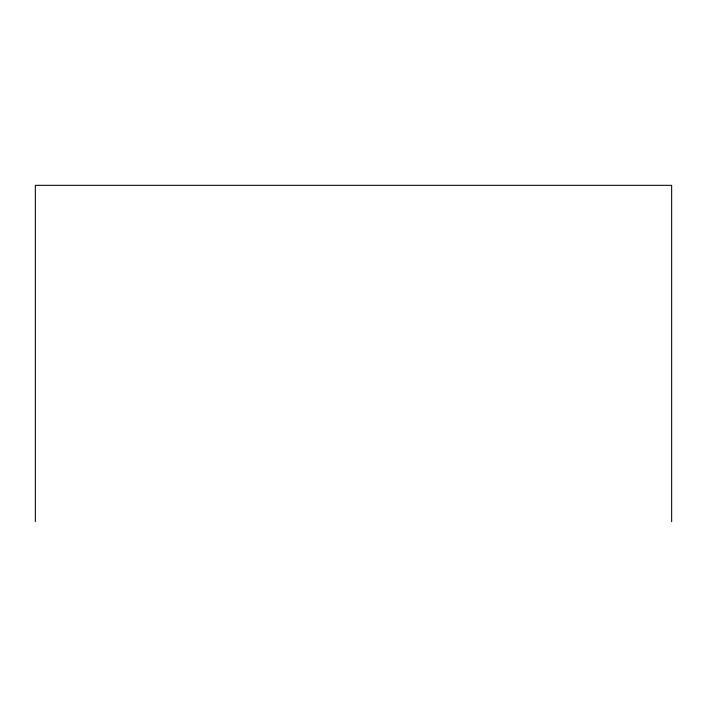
<?xml version="1.0" encoding="UTF-8"?>
<svg xmlns="http://www.w3.org/2000/svg" width="707" height="707" viewBox="0 0 707 707"><rect width="100%" height="100%" fill="white"/><g stroke="black" fill="none" stroke-linecap="round" stroke-linejoin="round"><path stroke-width="1.06" d="M671.65 521.669L671.65 185.331L35.35 185.331L35.35 521.669"/></g></svg>
